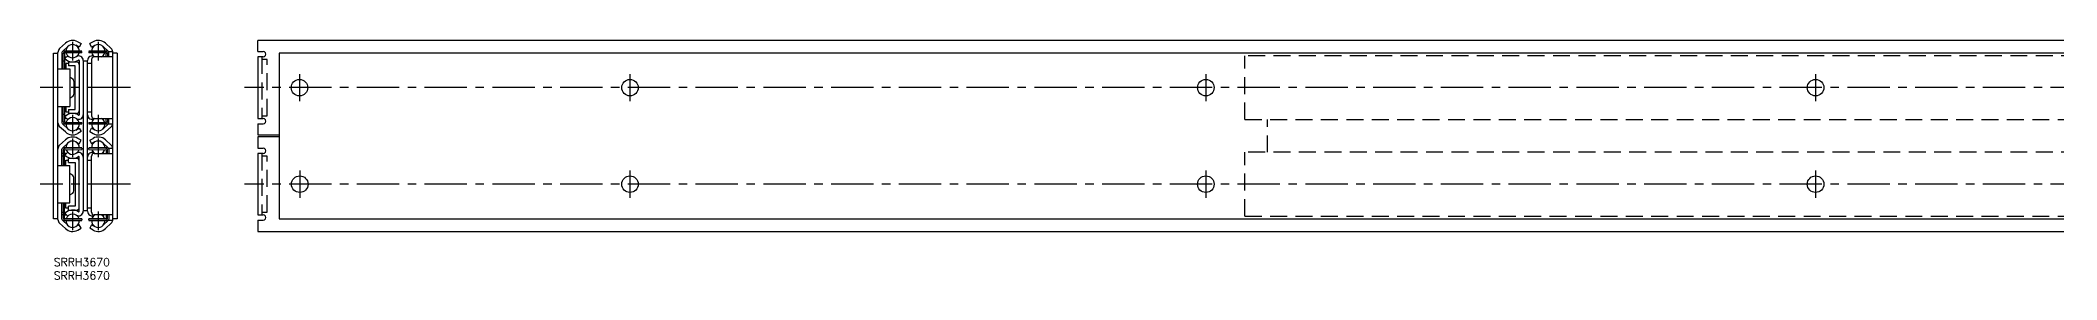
# Model space of a CAD drawing. Extents: x -5 to 1527, y -8 to 81.
# Drawn here: x -5 to 751, y -8 to 81 of the extents above; entities that cross this region are included whole.
import ezdxf

# ---------------------------------------------------------------- set-up
doc = ezdxf.new("R2010")
doc.units = 0
doc.header["$LTSCALE"] = 0.5
doc.linetypes.add('CENTER', pattern=[50.8, 31.75, -6.35, 6.35, -6.35])
doc.linetypes.add('DASHED', pattern=[19.05, 12.7, -6.35])
for name, color, linetype in [('MSM_CENTER', 1, 'CENTER'), ('MSM_CONTINUOUS', 7, 'CONTINUOUS'), ('MSM_DASHED', 4, 'DASHED'), ('MSM_PART_NUMBER', 7, 'CONTINUOUS')]:
    doc.layers.add(name, color=color, linetype=linetype)
doc.styles.get("Standard").update_dxf_attribs({"font": 'txt.shx', "height": 3, "bigfont": 'bigfont.shx'})

msp = doc.modelspace()

# ---------------------------------------------------------------- linework, layer by layer
at = {"layer": 'MSM_CENTER'}
for p, q in [((10.6, 77.4), (3.6, 77.4)), ((7.1, 80.9), (7.1, 73.9)), ((20.2, 77.4), (13.2, 77.4)), ((16.7, 80.9), (16.7, 73.9)), ((92.16, 68.85), (92.16, 58.65)), ((216.06, 68.85), (216.06, 58.65)), ((431.96, 68.85), (431.96, 58.65)), ((660.56, 68.85), (660.56, 58.65)), ((28.8, 63.75), (-5, 63.75)), ((1526.56, 63.75), (71.56, 63.75)), ((7.1, 53.6), (7.1, 46.6)), ((16.7, 53.6), (16.7, 46.6)), ((10.6, 50.1), (3.6, 50.1)), ((20.2, 50.1), (13.2, 50.1)), ((10.6, 41.3), (3.6, 41.3)), ((7.1, 44.8), (7.1, 37.8)), ((20.2, 41.3), (13.2, 41.3)), ((16.7, 44.8), (16.7, 37.8)), ((92.26, 32.75), (92.26, 22.55)), ((216.06, 32.75), (216.06, 22.55)), ((431.96, 32.75), (431.96, 22.55)), ((660.56, 32.75), (660.56, 22.55)), ((28.8, 27.65), (-5, 27.65)), ((1526.56, 27.65), (71.56, 27.65)), ((7.1, 17.5), (7.1, 10.5)), ((16.7, 17.5), (16.7, 10.5)), ((10.6, 14), (3.6, 14)), ((20.2, 14), (13.2, 14))]:
    msp.add_line(p, q, dxfattribs=at)
at = {"layer": 'MSM_CONTINUOUS'}
for p, q in [((0, 14.7), (0, 76.7)), ((0, 76.7), (1.6, 76.7)), ((1.6, 14.51), (1.6, 76.89)), ((2.24, 78.34), (4.38, 80.33)), ((3.1, 76.88), (3.1, 70.75)), ((5.4, 79.23), (3.26, 77.24)), ((3.6, 70.75), (3.6, 76.44)), ((4.1, 76.44), (4.1, 70.75)), ((4.22, 74.62), (5.3, 75.67)), ((4.29, 77.14), (10.6, 77.25)), ((10.61, 76.75), (4.3, 76.64)), ((9.57, 78.89), (8.31, 79.59)), ((9.04, 80.9), (10.3, 80.2)), ((10.3, 80.2), (9.57, 78.89)), ((10.61, 76.75), (10.6, 77.25)), ((13.2, 77.25), (13.19, 76.75)), ((19.5, 76.64), (13.19, 76.75)), ((13.2, 77.25), (19.51, 77.14)), ((14.76, 80.9), (13.5, 80.2)), ((14.23, 78.89), (13.5, 80.2)), ((14.23, 78.89), (15.49, 79.59)), ((20.53, 77.25), (18.4, 79.23)), ((18.5, 75.67), (18.93, 75.25)), ((19.42, 80.33), (21.56, 78.34)), ((19.7, 75.25), (19.7, 76.44)), ((20.2, 76.44), (20.2, 75.25)), ((20.53, 77.25), (22.17, 77.25)), ((20.7, 75.25), (20.7, 76.88)), ((22.2, 14.52), (22.2, 76.88)), ((23.8, 76.7), (22.2, 76.7)), ((23.8, 76.7), (23.8, 14.7)), ((787.56, 81.4), (76.56, 81.4)), ((76.56, 77.25), (76.56, 81.4)), ((76.56, 77.25), (78.56, 77.25)), ((84.56, 76.7), (84.56, 14.7)), ((779.56, 76.7), (84.56, 76.7)), ((1.6, 70.75), (6.1, 70.75)), ((3.6, 75.25), (3.1, 75.25)), ((3.1, 74.25), (3.6, 74.25)), ((3.6, 73.75), (4.1, 73.75)), ((4.1, 75.25), (4.87, 75.25)), ((4.1, 74.25), (4.63, 74.25)), ((4.6, 72.75), (4.6, 70.75)), ((5.6, 72.75), (4.6, 72.75)), ((5.6, 73.4), (5.6, 71.9)), ((5.6, 73.4), (8.6, 73.4)), ((8.1, 71.9), (5.6, 71.9)), ((6.1, 70.75), (6.1, 56.75)), ((8.1, 55.6), (8.1, 71.9)), ((9.6, 72.75), (9.54, 72.75)), ((9.6, 73.89), (9.6, 53.61)), ((11.1, 73.89), (11.1, 17.51)), ((12.7, 73.7), (11.1, 73.7)), ((12.7, 17.51), (12.7, 73.89)), ((14.2, 72.75), (12.7, 72.75)), ((14.2, 74.25), (14.2, 53.25)), ((22.2, 75.25), (15.2, 75.25)), ((15.42, 75.25), (15.33, 75.31)), ((78.56, 75.25), (76.56, 75.25)), ((76.56, 75.25), (76.56, 52.25)), ((6.1, 67.75), (7.15, 67.05)), ((7.6, 66.21), (7.6, 61.29)), ((1.6, 56.75), (6.1, 56.75)), ((3.1, 56.75), (3.1, 50.62)), ((3.6, 53.25), (3.1, 53.25)), ((3.6, 51.06), (3.6, 56.75)), ((4.1, 53.75), (3.6, 53.75)), ((4.1, 56.75), (4.1, 51.06)), ((4.63, 53.25), (4.1, 53.25)), ((4.6, 56.75), (4.6, 54.75)), ((4.6, 54.75), (5.6, 54.75)), ((5.6, 55.6), (5.6, 54.1)), ((5.6, 55.6), (8.1, 55.6)), ((8.6, 54.1), (5.6, 54.1)), ((7.15, 60.45), (6.1, 59.75)), ((9.54, 54.75), (9.6, 54.75)), ((12.7, 54.75), (14.2, 54.75)), ((4.38, 47.17), (2.24, 49.16)), ((3.6, 52.25), (3.1, 52.25)), ((3.26, 50.26), (5.4, 48.27)), ((4.87, 52.25), (4.1, 52.25)), ((5.3, 51.83), (4.22, 52.88)), ((10.6, 50.25), (4.29, 50.36)), ((4.3, 50.86), (10.61, 50.75)), ((8.31, 47.91), (9.57, 48.61)), ((10.3, 47.3), (9.04, 46.6)), ((9.57, 48.61), (10.3, 47.3)), ((10.6, 50.25), (10.61, 50.75)), ((13.19, 50.75), (19.5, 50.86)), ((13.19, 50.75), (13.2, 50.25)), ((19.51, 50.36), (13.2, 50.25)), ((13.5, 47.3), (14.23, 48.61)), ((13.5, 47.3), (14.76, 46.6)), ((15.49, 47.91), (14.23, 48.61)), ((15.2, 52.25), (22.2, 52.25)), ((15.33, 52.19), (15.42, 52.25)), ((18.4, 48.27), (20.53, 50.25)), ((18.93, 52.25), (18.5, 51.83)), ((21.56, 49.16), (19.42, 47.17)), ((19.7, 51.06), (19.7, 52.25)), ((20.2, 52.25), (20.2, 51.06)), ((20.53, 50.25), (22.2, 50.25)), ((20.7, 50.62), (20.7, 52.25)), ((76.56, 52.25), (78.56, 52.25)), ((76.56, 50.25), (78.56, 50.25)), ((76.56, 50.25), (76.56, 46.1)), ((76.56, 46.1), (84.56, 46.1)), ((4.38, 44.23), (2.24, 42.24)), ((3.1, 34.65), (3.1, 40.78)), ((3.6, 39.15), (3.1, 39.15)), ((3.6, 38.15), (3.1, 38.15)), ((3.26, 41.14), (5.4, 43.13)), ((3.6, 40.34), (3.6, 34.65)), ((4.1, 34.65), (4.1, 40.34)), ((4.87, 39.15), (4.1, 39.15)), ((4.63, 38.15), (4.1, 38.15)), ((5.3, 39.57), (4.22, 38.52)), ((10.6, 41.15), (4.29, 41.04)), ((4.3, 40.54), (10.61, 40.65)), ((8.31, 43.49), (9.57, 42.79)), ((10.3, 44.1), (9.04, 44.8)), ((9.57, 42.79), (10.3, 44.1)), ((10.6, 41.15), (10.61, 40.65)), ((13.19, 40.65), (13.2, 41.15)), ((13.19, 40.65), (19.5, 40.54)), ((19.51, 41.04), (13.2, 41.15)), ((13.5, 44.1), (14.76, 44.8)), ((13.5, 44.1), (14.23, 42.79)), ((14.2, 17.15), (14.2, 38.15)), ((15.49, 43.49), (14.23, 42.79)), ((15.2, 39.15), (22.2, 39.15)), ((15.33, 39.21), (15.42, 39.15)), ((18.4, 43.13), (20.53, 41.15)), ((18.93, 39.15), (18.5, 39.57)), ((21.56, 42.24), (19.42, 44.23)), ((19.7, 40.34), (19.7, 39.15)), ((20.2, 39.15), (20.2, 40.34)), ((20.53, 41.15), (22.2, 41.15)), ((20.7, 40.78), (20.7, 39.15)), ((84.56, 45.3), (76.56, 45.3)), ((76.56, 45.3), (76.56, 41.15)), ((76.56, 41.15), (78.56, 41.15)), ((78.56, 39.15), (76.56, 39.15)), ((76.56, 39.15), (76.56, 16.15)), ((1.6, 34.65), (6.1, 34.65)), ((4.1, 37.65), (3.6, 37.65)), ((4.6, 34.65), (4.6, 36.65)), ((4.6, 36.65), (5.6, 36.65)), ((8.6, 37.3), (5.6, 37.3)), ((5.6, 35.8), (5.6, 37.3)), ((5.6, 35.8), (8.1, 35.8)), ((6.1, 20.65), (6.1, 34.65)), ((7.15, 30.95), (6.1, 31.65)), ((8.1, 35.8), (8.1, 19.5)), ((9.54, 36.65), (9.6, 36.65)), ((9.6, 17.51), (9.6, 37.79)), ((12.7, 36.65), (14.2, 36.65)), ((6.1, 23.65), (7.15, 24.35)), ((7.6, 25.19), (7.6, 30.11)), ((1.6, 20.65), (6.1, 20.65)), ((3.1, 14.52), (3.1, 20.65)), ((3.1, 17.15), (3.6, 17.15)), ((3.6, 16.15), (3.1, 16.15)), ((3.6, 20.65), (3.6, 14.96)), ((3.6, 17.65), (4.1, 17.65)), ((4.1, 14.96), (4.1, 20.65)), ((4.1, 17.15), (4.63, 17.15)), ((4.1, 16.15), (4.87, 16.15)), ((4.22, 16.78), (5.3, 15.73)), ((4.6, 18.65), (4.6, 20.65)), ((5.6, 18.65), (4.6, 18.65)), ((8.1, 19.5), (5.6, 19.5)), ((5.6, 18), (5.6, 19.5)), ((5.6, 18), (8.6, 18)), ((9.6, 18.65), (9.54, 18.65)), ((12.7, 17.7), (11.1, 17.7)), ((14.2, 18.65), (12.7, 18.65)), ((22.2, 16.15), (15.2, 16.15)), ((15.42, 16.15), (15.33, 16.09)), ((18.5, 15.73), (18.93, 16.15)), ((19.7, 16.15), (19.7, 14.96)), ((20.2, 14.96), (20.2, 16.15)), ((20.7, 16.15), (20.7, 14.52)), ((76.56, 16.15), (78.56, 16.15)), ((1.6, 14.7), (0, 14.7)), ((2.24, 13.06), (4.38, 11.07)), ((5.4, 12.17), (3.26, 14.16)), ((4.29, 14.26), (10.6, 14.15)), ((10.61, 14.65), (4.3, 14.76)), ((9.57, 12.51), (8.31, 11.81)), ((9.04, 10.5), (10.3, 11.2)), ((10.3, 11.2), (9.57, 12.51)), ((10.61, 14.65), (10.6, 14.15)), ((19.5, 14.76), (13.19, 14.65)), ((13.2, 14.15), (13.19, 14.65)), ((13.2, 14.15), (19.51, 14.26)), ((14.23, 12.51), (13.5, 11.2)), ((14.76, 10.5), (13.5, 11.2)), ((14.23, 12.51), (15.49, 11.81)), ((20.53, 14.15), (18.4, 12.17)), ((19.42, 11.07), (21.56, 13.06)), ((20.53, 14.15), (22.17, 14.15)), ((23.8, 14.7), (22.2, 14.7)), ((76.56, 14.15), (78.56, 14.15)), ((76.56, 14.15), (76.56, 10)), ((76.56, 10), (787.56, 10)), ((84.56, 14.7), (779.56, 14.7))]:
    msp.add_line(p, q, dxfattribs=at)
for centre in [(92.16, 63.75), (216.06, 63.75), (431.96, 63.75), (660.56, 63.75), (92.26, 27.65), (216.06, 27.65), (431.96, 27.65), (660.56, 27.65)]:
    msp.add_circle(centre, 3.1, dxfattribs=at)
for centre, radius, start, end in [((3.6, 76.88), 2, 132.89657, 179.64732), ((3.6, 76.88), 0.5, 132.89464, 180), ((4.3, 76.44), 0.7, 91, 180), ((4.3, 76.44), 0.2, 91, 180), ((7.1, 77.4), 4, 61.01295, 132.89464), ((7.1, 77.4), 2.5, 356.1571, 185.84295), ((7.1, 77.4), 2.5, 197.52444, 223.94551), ((7.1, 77.4), 2.5, 223.94552, 344.47556), ((16.7, 77.4), 2.5, 354.15705, 183.8429), ((16.7, 77.4), 2.5, 195.52444, 236.79618), ((16.7, 77.4), 4, 47.10536, 118.98705), ((16.7, 77.4), 2.5, 300.68338, 342.47556), ((19.5, 76.44), 0.2, 0, 89), ((19.5, 76.44), 0.7, 0, 89), ((20.21, 76.88), 0.485, 359.21849, 48.79743), ((20.2, 76.88), 2, 10.71396, 47.10536), ((20.27, 76.88), 1.94, 359.81945, 10.89437), ((78.56, 76.25), 1, 269.99931, 90.00069), ((7.1, 77.4), 4, 223.94552, 303.20382), ((9.4, 73.89), 1.7, 0, 123.20382), ((8.6, 72.4), 1, 0, 90), ((9.4, 73.89), 0.2, 0, 123.20382), ((14.4, 73.89), 1.7, 56.79618, 180), ((15.2, 74.25), 1, 90, 180), ((6.6, 66.21), 1, 0, 56.30993), ((6.6, 61.29), 1, 303.69007, 0), ((7.1, 50.1), 4, 56.79618, 136.05448), ((9.4, 53.61), 1.7, 236.79618, 0), ((8.6, 55.1), 1, 270, 0), ((9.4, 53.61), 0.2, 236.79618, 0), ((14.4, 53.61), 1.7, 180, 303.20382), ((15.2, 53.25), 1, 180, 270), ((3.6, 50.62), 2, 180, 227.10536), ((3.6, 50.62), 0.5, 180, 227.10536), ((4.3, 51.06), 0.7, 180, 269), ((4.3, 51.06), 0.2, 180, 269), ((7.1, 50.1), 4, 227.10536, 298.98705), ((7.1, 50.1), 2.5, 174.15708, 3.84292), ((7.1, 50.1), 2.5, 15.52444, 162.47556), ((16.7, 50.1), 2.5, 176.15708, 5.84292), ((16.7, 50.1), 2.5, 123.20382, 164.47556), ((16.7, 50.1), 4, 241.01295, 312.89464), ((16.7, 50.1), 2.5, 17.52444, 59.31658), ((19.5, 51.06), 0.2, 271, 0), ((19.5, 51.06), 0.7, 271, 0), ((20.21, 50.62), 0.489, 311.4242, 0.55967), ((19.88, 50.87), 2.4, 314.42793, 344.9906), ((78.56, 51.25), 1, 269.99931, 90.00069), ((3.6, 40.78), 2, 132.89464, 180), ((3.6, 40.78), 0.5, 132.89464, 180), ((4.3, 40.34), 0.7, 91, 180), ((4.3, 40.34), 0.2, 91, 180), ((7.1, 41.3), 4, 223.94552, 303.20382), ((7.1, 41.3), 4, 61.01295, 132.89464), ((7.1, 41.3), 2.5, 356.15708, 185.84292), ((7.1, 41.3), 2.5, 197.52444, 344.47556), ((9.4, 37.79), 1.7, 0, 123.20382), ((9.4, 37.79), 0.2, 0, 123.20382), ((14.4, 37.79), 1.7, 56.79618, 180), ((16.7, 41.3), 2.5, 354.15708, 183.84292), ((15.2, 38.15), 1, 90, 180), ((16.7, 41.3), 2.5, 195.52444, 236.79618), ((16.7, 41.3), 4, 47.10536, 118.98705), ((16.7, 41.3), 2.5, 300.68342, 342.47556), ((19.5, 40.34), 0.2, 0, 89), ((19.5, 40.34), 0.7, 0, 89), ((20.21, 40.78), 0.489, 359.44033, 48.5758), ((19.88, 40.53), 2.4, 15.0094, 45.57207), ((78.56, 40.15), 1, 269.99931, 90.00069), ((6.6, 30.11), 1, 0, 56.30993), ((8.6, 36.3), 1, 0, 90), ((6.6, 25.19), 1, 303.69007, 0), ((7.1, 14), 4, 56.79618, 136.05448), ((7.1, 14), 2.5, 15.52443, 162.47556), ((9.4, 17.51), 1.7, 236.79618, 0), ((8.6, 19), 1, 270, 0), ((9.4, 17.51), 0.2, 236.79618, 0), ((14.4, 17.51), 1.7, 180, 303.20382), ((15.2, 17.15), 1, 180, 270), ((16.7, 14), 2.5, 123.20382, 164.47556), ((16.7, 14), 2.5, 17.52444, 59.31662), ((78.56, 15.15), 1, 269.99931, 90.00069), ((3.6, 14.52), 2, 180.35268, 227.10343), ((3.6, 14.52), 0.5, 180, 227.10536), ((4.3, 14.96), 0.7, 180, 269), ((4.3, 14.96), 0.2, 180, 269), ((7.1, 14), 4, 227.10536, 298.98705), ((7.1, 14), 2.5, 174.15705, 3.8429), ((16.7, 14), 2.5, 176.1571, 5.84295), ((16.7, 14), 4, 241.01295, 312.89464), ((19.5, 14.96), 0.2, 271, 0), ((19.5, 14.96), 0.7, 271, 0), ((25.23, 9.1), 6.9, 132.85907, 132.92634), ((20.22, 14.51), 0.484, 312.08878, 0.80607), ((20.2, 14.52), 2, 312.89464, 349.28604), ((20.27, 14.52), 1.94, 349.10563, 0.18055)]:
    msp.add_arc(centre, radius, start, end, dxfattribs=at)
at = {"layer": 'MSM_DASHED'}
for p, q in [((787.56, 75.67), (446.56, 75.67)), ((446.56, 51.83), (446.56, 75.67)), ((78.06, 75.25), (78.06, 52.25)), ((80.06, 74.25), (78.06, 74.25)), ((80.06, 53.25), (80.06, 74.25)), ((78.06, 53.25), (80.06, 53.25)), ((446.56, 51.83), (787.56, 51.83)), ((455.06, 39.57), (455.06, 51.83)), ((78.06, 39.15), (78.06, 16.15)), ((80.06, 38.15), (78.06, 38.15)), ((80.06, 17.15), (80.06, 38.15)), ((787.56, 39.57), (446.56, 39.57)), ((446.56, 15.73), (446.56, 39.57)), ((78.06, 17.15), (80.06, 17.15)), ((446.56, 15.73), (787.56, 15.73))]:
    msp.add_line(p, q, dxfattribs=at)

# ---------------------------------------------------------------- texts
at = {"layer": 'MSM_PART_NUMBER'}
for p in [(0, -3), (0, -8)]:
    msp.add_text('SRRH3670', height=3, dxfattribs=at).set_placement(p)

doc.saveas('drawing.dxf')
